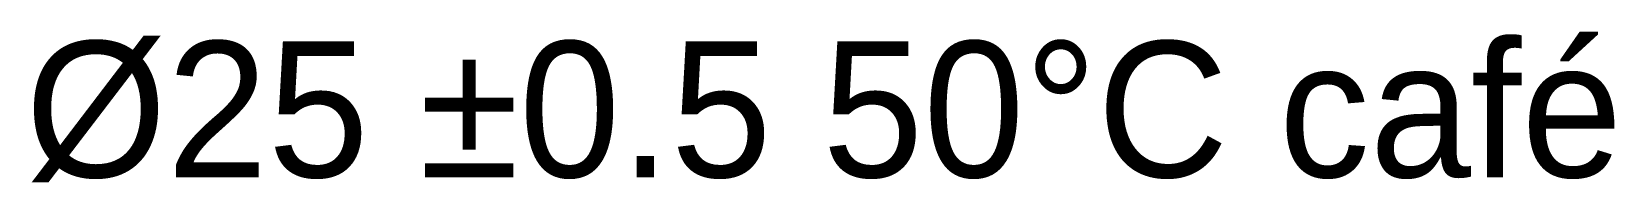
# Model space of a CAD drawing. Header units: metres. Extents: x 0.2 to 58.5, y -0.2 to 5.4.
import ezdxf

# ---------------------------------------------------------------- set-up
doc = ezdxf.new("R2010")
doc.units = ezdxf.units.M

msp = doc.modelspace()

# ---------------------------------------------------------------- texts
msp.add_text('Ø25 ±0.5 50°C café', height=5).set_placement((0, 0))

doc.saveas('drawing.dxf')
